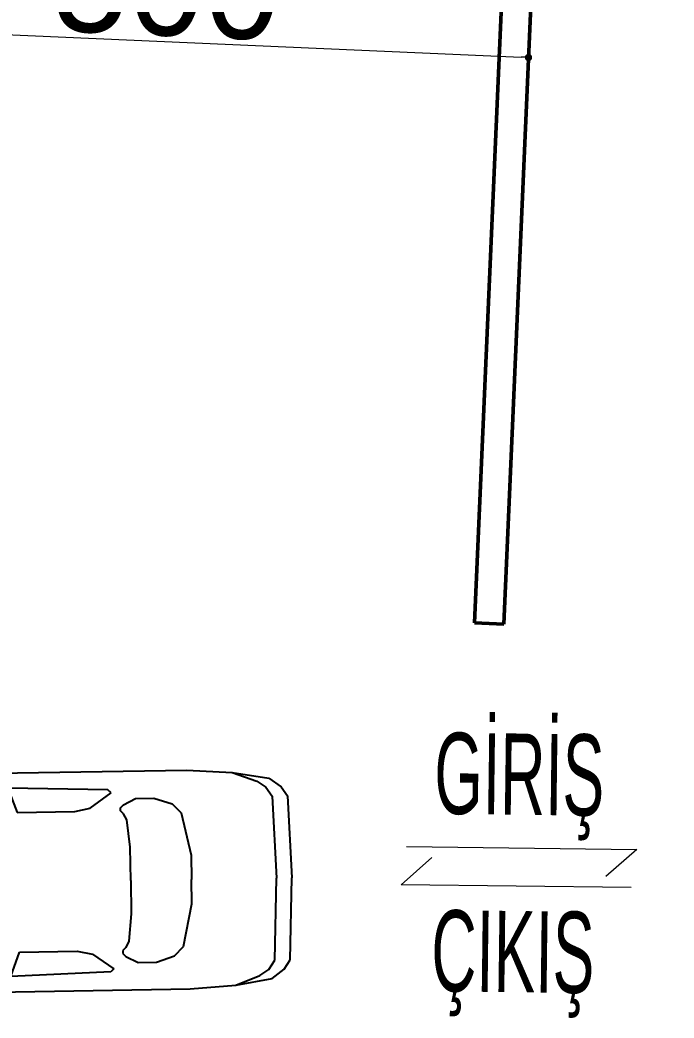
# Model space of a CAD drawing. Header units: centimetres. Extents: x 63871 to 181827, y -95930 to 42199.
# Drawn here: x 156882 to 157331, y 28428 to 29113 of the extents above; entities that cross this region are included whole.
import ezdxf

# ---------------------------------------------------------------- set-up
doc = ezdxf.new("R2010")
doc.units = ezdxf.units.CM
for name, color, linetype, lineweight in [('A-AREA-IDEN', 7, 'Continuous', 9), ('OLUK', 222, 'Continuous', 15), ('PARSEL SINIRI', 12, 'Continuous', 50)]:
    doc.layers.add(name, color=color, linetype=linetype, lineweight=lineweight)
doc.layers.add('Dıış Ölçü', color=140, linetype='Continuous')
doc.layers.add('furn', color=7, linetype='Continuous')
doc.styles.add('Arial', font='Arial.ttf', dxfattribs={"height": 250})
doc.styles.add('RomanS', font='')
doc.styles.get('RomanS').set_extended_font_data('Stylus BT')
doc.dimstyles.new('BÖYÜK', dxfattribs={"dimtxt": 70, "dimasz": 5, "dimexe": 5, "dimexo": 5, "dimgap": 2, "dimtad": 3, "dimdec": 0, "dimzin": 0, "dimdsep": 46, "dimtxsty": 'RomanS', "dimblk": 'DOT', "dimcen": 5, "dimadec": 0, "dimazin": 0, "dimtfac": 1, "dimtdec": 0, "dimtix": 1, "dimtofl": 0, "dimtmove": 1, "dimatfit": 0, "dimldrblk": 'DOT', "dimfxl": 10, "dimfxlon": 1, "dimtolj": 1, "dimtzin": 0, "dimarcsym": 0})

# ---------------------------------------------------------------- blocks, each defined once
blk = doc.blocks.new('_Dot')
at = {"color": 0, "linetype": 'ByBlock', "lineweight": -2}
blk.add_line((-0.5, 0), (-1, 0), dxfattribs=at)
at = {"color": 0, "linetype": 'ByBlock', "const_width": 0.5}
blk.add_lwpolyline([(-0.25, 0, 1), (0.25, 0, 1)], format="xyb", close=True, dxfattribs=at)
blk = doc.blocks.new('*D124')
at = {"layer": 'Defpoints', "color": 0, "transparency": 16777216}
for p in [(302.47, 12926.59), (802, 12904.79), (802, 12904.79)]:
    blk.add_point(p, dxfattribs=at)
at = {"layer": 'Dıış Ölçü', "color": 0, "lineweight": -2, "transparency": 16777216}
for p, q in [((302.47, 12926.59), (302.26, 12921.59)), ((307.47, 12926.37), (797, 12905.01)), ((802, 12904.79), (801.78, 12899.8))]:
    blk.add_line(p, q, dxfattribs=at)
at = {"layer": 'Dıış Ölçü', "color": 0, "lineweight": -2, "transparency": 16777216, "xscale": 5, "yscale": 5, "zscale": 5}
for p, rotation in [((302.47, 12926.59), 177.5012920554757), ((802, 12904.79), 357.5012920554757)]:
    blk.add_blockref('_Dot', p, dxfattribs=dict(at, rotation=rotation))
at = {"layer": 'Dıış Ölçü', "color": 0, "transparency": 16777216, "insert": (553.93, 12954.42), "char_height": 70, "attachment_point": 5, "rotation": 357.50129, "style": 'RomanS'}
blk.add_mtext('\\A1;500', dxfattribs=at)
blk = doc.blocks.new('02PCAR03')
at = {"color": 0, "linetype": 'ByBlock'}
for p, q in [((-197, 33), (-201, 30)), ((-185, 35), (-197, 33)), ((-185, 35), (-193, 32)), ((-170, 36), (-185, 35)), ((-35, 36), (-170, 36)), ((-11, 35), (-35, 36)), ((-14, 33), (-19, 35)), ((-9, 29), (-14, 33)), ((-6, 32), (-11, 35)), ((-201, 30), (-203, 27)), ((-196, 30), (-198, 27)), ((-193, 32), (-196, 30)), ((-145, 29), (-144, 30)), ((-144, 30), (-111, 31)), ((-111, 31), (-114, 23)), ((-111, 23), (-107, 31)), ((-107, 31), (-71, 31)), ((-71, 31), (-86, 23)), ((-66, 30), (-83, 21)), ((-62, 27), (-66, 30)), ((-4, 29), (-6, 32)), ((-203, 27), (-204, 0)), ((-198, 27), (-199, 0)), ((-159, 27), (-165, 25)), ((-153, 27), (-159, 27)), ((-149, 25), (-153, 27)), ((-138, 24), (-145, 29)), ((-60, 23), (-62, 27)), ((-6, 20), (-9, 29)), ((-1, 13), (-4, 29)), ((-165, 25), (-168, 22)), ((-148, 24), (-149, 25)), ((-148, 23), (-148, 24)), ((-133, 23), (-138, 24)), ((-168, 22), (-171, 8)), ((-151, 11), (-150, 20)), ((-150, 20), (-149, 22)), ((-149, 22), (-148, 23)), ((-114, 23), (-133, 23)), ((-86, 23), (-111, 23)), ((-83, 21), (-81, 17)), ((-58, 11), (-60, 23)), ((-11, 14), (-56, 23)), ((-4, 0), (-6, 20)), ((-81, 17), (-80, 11)), ((-151, 0), (-151, 11)), ((-80, 11), (-79, 0)), ((-57, 0), (-58, 11)), ((0, 0), (-1, 13)), ((-171, 8), (-171, 0)), ((-203, -27), (-204, 0)), ((-198, -27), (-199, 0)), ((-171, -8), (-171, 0)), ((-151, 0), (-151, -11)), ((-80, -11), (-79, 0)), ((-57, 0), (-58, -11)), ((-4, 0), (-6, -20)), ((0, 0), (-1, -13)), ((-168, -22), (-171, -8)), ((-151, -11), (-150, -20)), ((-81, -17), (-80, -11)), ((-58, -11), (-60, -23)), ((-1, -13), (-4, -29)), ((-11, -14), (-56, -23)), ((-83, -21), (-81, -17)), ((-165, -25), (-168, -22)), ((-150, -20), (-149, -22)), ((-149, -22), (-148, -23)), ((-148, -23), (-148, -24)), ((-133, -23), (-138, -24)), ((-114, -23), (-133, -23)), ((-111, -31), (-114, -23)), ((-86, -23), (-111, -23)), ((-111, -23), (-107, -31)), ((-71, -31), (-86, -23)), ((-66, -30), (-83, -21)), ((-60, -23), (-62, -27)), ((-6, -20), (-9, -29)), ((-159, -27), (-165, -25)), ((-149, -25), (-153, -27)), ((-148, -24), (-149, -25)), ((-138, -24), (-145, -29)), ((-201, -30), (-203, -27)), ((-196, -30), (-198, -27)), ((-153, -27), (-159, -27)), ((-145, -29), (-144, -30)), ((-62, -27), (-66, -30)), ((-9, -29), (-14, -33)), ((-4, -29), (-6, -32)), ((-197, -33), (-201, -30)), ((-193, -32), (-196, -30)), ((-185, -35), (-193, -32)), ((-144, -30), (-111, -31)), ((-107, -31), (-71, -31)), ((-6, -32), (-11, -35)), ((-185, -35), (-197, -33)), ((-170, -36), (-185, -35)), ((-35, -36), (-170, -36)), ((-11, -35), (-35, -36)), ((-14, -33), (-19, -35))]:
    blk.add_line(p, q, dxfattribs=at)
blk = doc.blocks.new('yerleşim planı')
at = {"layer": 'A-AREA-IDEN'}
for p, q in [((718.34, 12362.78), (876.34, 12360.85)), ((876.34, 12360.85), (855.11, 12342.19)), ((714.46, 12336.54), (735.68, 12355.2)), ((872.45, 12334.61), (714.46, 12336.54))]:
    blk.add_line(p, q, dxfattribs=at)
at = {"layer": 'PARSEL SINIRI'}
blk.add_line((765.03, 12516.37), (785.12, 12515.49), dxfattribs=at)
for points in [[(765.03, 12516.37), (881.96, 15195.86)], [(785.01, 12515.49), (901.94, 15194.98)]]:
    blk.add_lwpolyline(points, dxfattribs=at)
at = {"layer": 'furn', "linetype": 'Continuous', "xscale": 2.086125961570064, "yscale": 2.086125961570064, "zscale": 2.086125961570064, "rotation": 180.9296038315417}
blk.add_blockref('02PCAR03', (213.91, 12334.38), dxfattribs=at)
at = {"layer": 'A-AREA-IDEN', "style": 'Arial', "width": 0.55}
for s, p in [('GİRİŞ', (737.03, 12385.35)), ('ÇIKIŞ', (735, 12263.45))]:
    blk.add_text(s, height=55.796, rotation=359.29953, dxfattribs=at).set_placement(p)
at = {"layer": 'Dıış Ölçü'}
dim = blk.add_aligned_dim(p1=(302.47, 12926.59), p2=(802, 12904.79), distance=0, dimstyle='BÖYÜK', dxfattribs=at)
dim.commit()
dim.dimension.update_dxf_attribs({"geometry": '*D124', "text_midpoint": (553.93, 12954.42)})

msp = doc.modelspace()

# ---------------------------------------------------------------- block references
at = {"layer": 'OLUK'}
msp.add_blockref('yerleşim planı', (156428.79, 16182.58), dxfattribs=at)

doc.saveas('drawing.dxf')
